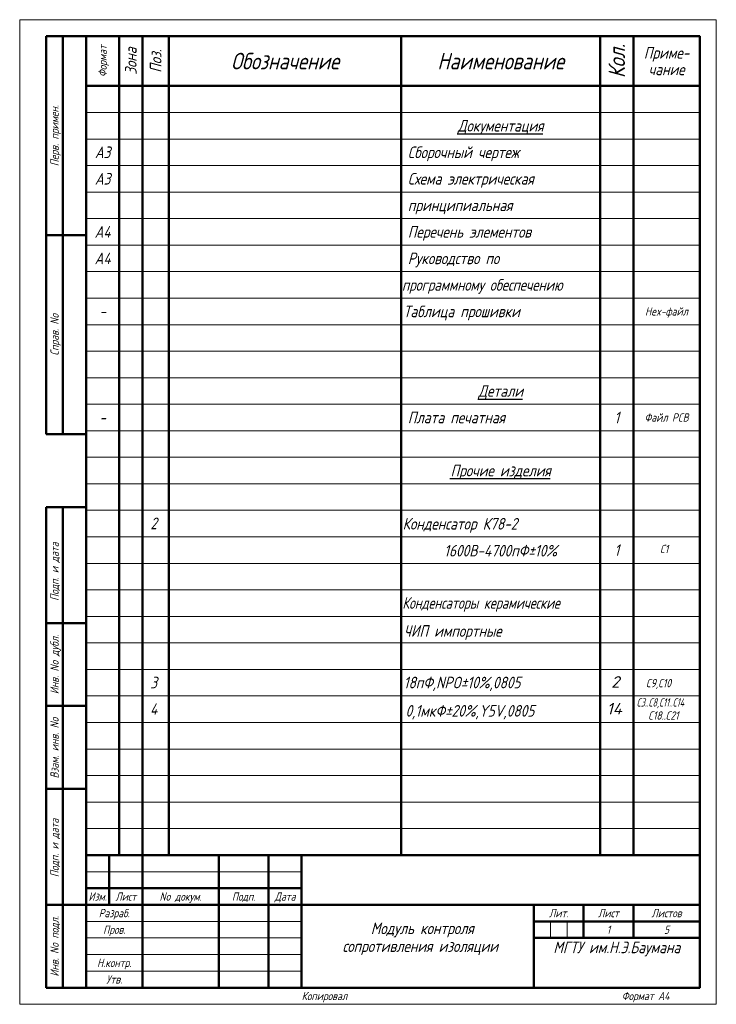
# Model space of a CAD drawing. Header units: millimetres. Extents: x 654 to 2190, y 1727 to 2024.
# Drawn here: x 1100.4 to 1310.4, y 1727.5 to 2024.5 of the extents above; entities that cross this region are included whole.
import ezdxf
from ezdxf.enums import TextEntityAlignment as Align

# ---------------------------------------------------------------- set-up
doc = ezdxf.new("R2010")
doc.units = ezdxf.units.MM
for name, color, linetype, lineweight in [('OSN25', 2, 'Continuous', 20), ('OSN50', 3, 'Continuous', 50), ('TEXT', 1, 'Continuous', 30)]:
    doc.layers.add(name, color=color, linetype=linetype, lineweight=lineweight)
doc.styles.add('E', font='simplex.shx', dxfattribs={"width": 0.8, "oblique": 15})
doc.styles.add('E1', font='simplex.shx', dxfattribs={"oblique": 15})

msp = doc.modelspace()

# ---------------------------------------------------------------- linework, layer by layer
at = {"layer": 'OSN25'}
for p, q in [((1120.4, 1996.48), (1305.4, 1996.48)), ((1120.4, 1988.48), (1305.4, 1988.48)), ((1120.4, 1980.48), (1305.4, 1980.48)), ((1120.4, 1972.48), (1305.4, 1972.48)), ((1120.4, 1972.48), (1305.4, 1972.48)), ((1120.4, 1964.48), (1305.4, 1964.48)), ((1120.4, 1956.48), (1305.4, 1956.48)), ((1120.4, 1948.48), (1305.4, 1948.48)), ((1120.4, 1940.48), (1305.4, 1940.48)), ((1120.4, 1932.48), (1305.4, 1932.48)), ((1120.4, 1924.48), (1305.4, 1924.48)), ((1120.4, 1916.48), (1305.4, 1916.48)), ((1120.4, 1908.48), (1305.4, 1908.48)), ((1120.4, 1900.48), (1305.4, 1900.48)), ((1120.4, 1892.48), (1305.4, 1892.48)), ((1120.4, 1884.48), (1305.4, 1884.48)), ((1120.4, 1876.48), (1305.4, 1876.48)), ((1120.4, 1868.48), (1305.4, 1868.48)), ((1120.4, 1860.48), (1305.4, 1860.48)), ((1120.4, 1852.48), (1305.4, 1852.48)), ((1120.4, 1844.48), (1305.4, 1844.48)), ((1120.4, 1836.48), (1305.4, 1836.48)), ((1120.4, 1828.48), (1305.4, 1828.48)), ((1120.4, 1820.48), (1305.4, 1820.48)), ((1120.4, 1812.48), (1305.4, 1812.48)), ((1120.4, 1804.48), (1305.4, 1804.48)), ((1120.4, 1796.48), (1305.4, 1796.48)), ((1120.4, 1788.48), (1305.4, 1788.48)), ((1120.4, 1780.48), (1305.4, 1780.48)), ((1120.4, 1767.48), (1185.4, 1767.48)), ((1120.4, 1752.48), (1185.4, 1752.48)), ((1260.4, 1752.48), (1260.4, 1747.48)), ((1265.4, 1752.48), (1265.4, 1747.48)), ((1120.4, 1747.48), (1185.4, 1747.48)), ((1120.4, 1742.48), (1185.4, 1742.48)), ((1120.4, 1737.48), (1185.4, 1737.48))]:
    msp.add_line(p, q, dxfattribs=at)
msp.add_lwpolyline([(1100.4, 1727.48), (1310.4, 1727.48), (1310.4, 2024.48), (1100.4, 2024.48)], close=True, dxfattribs=at)
at = {"layer": 'OSN50'}
for p, q in [((1113.4, 2019.48), (1113.4, 1899.48)), ((1130.4, 2019.48), (1130.4, 1772.48)), ((1137.4, 2019.48), (1137.4, 1772.48)), ((1145.4, 2019.48), (1145.4, 1772.48)), ((1215.4, 2019.48), (1215.4, 1772.48)), ((1275.4, 2019.48), (1275.4, 1772.48)), ((1285.4, 2019.48), (1285.4, 1772.48)), ((1120.4, 2004.48), (1305.4, 2004.48)), ((1113.4, 1732.48), (1113.4, 1877.48)), ((1120.4, 1772.48), (1305.4, 1772.48)), ((1127.4, 1772.48), (1127.4, 1757.48)), ((1137.4, 1772.48), (1137.4, 1732.48)), ((1160.4, 1772.48), (1160.4, 1732.48)), ((1175.4, 1772.48), (1175.4, 1732.48)), ((1185.4, 1772.48), (1185.4, 1732.48)), ((1120.4, 1762.48), (1185.4, 1762.48)), ((1120.4, 1757.48), (1185.4, 1757.48)), ((1185.4, 1757.48), (1305.4, 1757.48)), ((1255.4, 1757.48), (1255.4, 1732.48)), ((1270.4, 1757.48), (1270.4, 1747.48)), ((1285.4, 1757.48), (1285.4, 1747.48)), ((1255.4, 1752.48), (1305.4, 1752.48)), ((1255.4, 1747.48), (1305.4, 1747.48))]:
    msp.add_line(p, q, dxfattribs=at)
for points in [[(1120.4, 2019.48), (1108.4, 2019.48)], [(1108.4, 2019.48), (1108.4, 1899.48)], [(1120.4, 1959.48), (1108.4, 1959.48)], [(1108.4, 1899.48), (1120.4, 1899.48)], [(1108.4, 1732.48), (1108.4, 1877.48)], [(1120.4, 1877.48), (1108.4, 1877.48)], [(1120.4, 1842.48), (1108.4, 1842.48)], [(1120.4, 1817.48), (1108.4, 1817.48)], [(1120.4, 1792.48), (1108.4, 1792.48)], [(1120.4, 1757.48), (1108.4, 1757.48)], [(1120.4, 1732.48), (1108.4, 1732.48)]]:
    msp.add_lwpolyline(points, dxfattribs=at)
msp.add_lwpolyline([(1120.4, 1732.48), (1305.4, 1732.48), (1305.4, 2019.48), (1120.4, 2019.48)], close=True, dxfattribs=at)

# ---------------------------------------------------------------- texts
at = {"layer": 'TEXT', "style": 'E', "oblique": 15, "width": 0.8}
for s, height, p in [('Формат', 2.5, (1125.4, 2011.98)), ('Кол.', 5, (1280.4, 2011.98)), ('Зона', 3.5, (1133.9, 2011.98)), ('Поз.', 3.5, (1141.4, 2011.98)), ('Перв. примен.', 2.5, (1110.9, 1989.48)), ('Справ. No', 2.5, (1110.9, 1929.48)), ('Подп. и дата', 2.5, (1110.9, 1857.98)), ('Инв. No дубл.', 2.5, (1110.9, 1829.97)), ('Взам. инв. No', 2.5, (1110.9, 1804.8)), ('Подп. и дата', 2.5, (1110.9, 1774.64)), ('Инв. No подл.', 2.5, (1110.9, 1744.97))]:
    msp.add_text(s, height=height, rotation=90, dxfattribs=at).set_placement(p, align=Align.MIDDLE_CENTER)
for s, height, p in [('Обозначение', 5, (1180.4, 2011.98)), ('Наименование', 5, (1245.4, 2011.98)), ('Приме-', 3.5, (1295.4, 2014.48)), ('чание', 3.5, (1295.4, 2009.48)), ('%%uДокументация', 3.5, (1245.4, 1992.48)), ('A3', 3.5, (1125.4, 1984.48)), ('A3', 3.5, (1125.4, 1976.48)), ('A4', 3.5, (1125.4, 1960.48)), ('A4', 3.5, (1125.4, 1952.48)), ('Hex-файл', 2.5, (1295.4, 1936.48)), ('-', 3.5, (1125.4, 1936.48)), ('%%uДетали', 3.5, (1245.4, 1912.48)), ('-', 3.5, (1125.4, 1904.48)), ('1', 3.5, (1280.4, 1904.48)), ('Файл PCB', 2.5, (1295.4, 1904.48)), ('%%uПрочие изделия', 3.5, (1245.4, 1888.48)), ('2', 3.5, (1140.79, 1872.53)), ('1', 3.5, (1280.4, 1864.48)), ('3', 3.5, (1140.79, 1824.53)), ('4', 3.5, (1140.79, 1816.53)), ('Изм.', 2.5, (1123.9, 1759.98)), ('Лист', 2.5, (1132.4, 1759.98)), ('No докум.', 2.5, (1148.9, 1759.98)), ('Подп.', 2.5, (1167.9, 1759.98)), ('Дата', 2.5, (1180.4, 1759.98)), ('Разраб.', 2.5, (1128.9, 1754.98)), ('Лит.', 2.5, (1262.9, 1754.98)), ('Лист', 2.5, (1277.9, 1754.98)), ('Листов', 2.5, (1295.4, 1754.98)), ('Пров.', 2.5, (1128.9, 1749.98)), ('Модуль контроля', 3.5, (1221.77, 1750.38)), ('1', 2.5, (1277.9, 1749.98)), ('5', 2.5, (1295.4, 1749.98)), ('МГТУ им.Н.Э.Баумана', 3.5, (1280.4, 1744.64)), ('сопротивления изоляции', 3.5, (1221.16, 1745.01)), ('Н.контр.', 2.5, (1128.9, 1739.98)), ('Утв.', 2.5, (1128.9, 1734.98))]:
    msp.add_text(s, height=height, dxfattribs=at).set_placement(p, align=Align.MIDDLE_CENTER)
at = {"layer": 'TEXT', "style": 'E', "oblique": 15}
for s, width, p in [('Сборочный чертеж', 0.8, (1217.4, 1984.48)), ('Схема электрическая', 0.8, (1217.4, 1976.48)), ('принципиальная', 0.8, (1217.4, 1968.48)), ('Перечень элементов', 0.8, (1217.4, 1960.48)), ('Руководство по', 0.8, (1217.4, 1952.48)), ('программному обеспечению', 0.77, (1215.64, 1944.48)), ('Таблица прошивки', 0.8, (1216.1, 1936.48)), ('Плата печатная', 0.8, (1217.4, 1904.48))]:
    msp.add_text(s, height=3.5, dxfattribs=dict(at, width=width)).set_placement(p, align=Align.MIDDLE_LEFT)
at = {"layer": 'TEXT', "style": 'E1', "oblique": 15}
for s, height, width, p in [('Конденсатор К78-2', 3.5, 0.8, (1215.84, 1870.67)), ('1600В-4700пФ±10%%%', 3.5, 0.8, (1228.34, 1862.56)), ('C1', 2.5, 0.8, (1293.38, 1863.57)), ('C9,С10', 2.5, 0.8, (1289.15, 1823.1)), ('C3..С8,С11..С14', 2.5, 0.65, (1286.33, 1817.28)), ('C18..С21', 2.5, 0.8, (1289.81, 1813.34))]:
    msp.add_text(s, height=height, dxfattribs=dict(at, width=width)).set_placement(p)
at = {"layer": 'TEXT', "lineweight": 30, "style": 'E1', "oblique": 15}
for s, width, p in [('Конденсаторы керамические', 0.73, (1215.75, 1846.79)), ('ЧИП импортные', 0.8, (1216.2, 1838.34)), ('18пФ,NPO±10%%%,0805', 0.8, (1216.15, 1822.79)), ('0,1мкФ±20%%%,Y5V,0805', 0.8, (1216.71, 1814.25))]:
    msp.add_text(s, height=3.5, dxfattribs=dict(at, width=width)).set_placement(p)
at = {"layer": 'TEXT', "style": 'E1', "oblique": 15}
for s, p in [('2', (1278.72, 1822.96)), ('14', (1277.37, 1814.9))]:
    msp.add_text(s, height=3.5, dxfattribs=at).set_placement(p)
at = {"layer": 'TEXT', "linetype": 'Continuous', "style": 'E', "oblique": 15, "width": 0.8}
for s, p in [('Копировал', (1185.4, 1728.73)), ('Формат A4', (1281.9, 1728.73))]:
    msp.add_text(s, height=2.5, dxfattribs=at).set_placement(p)

doc.saveas('drawing.dxf')
